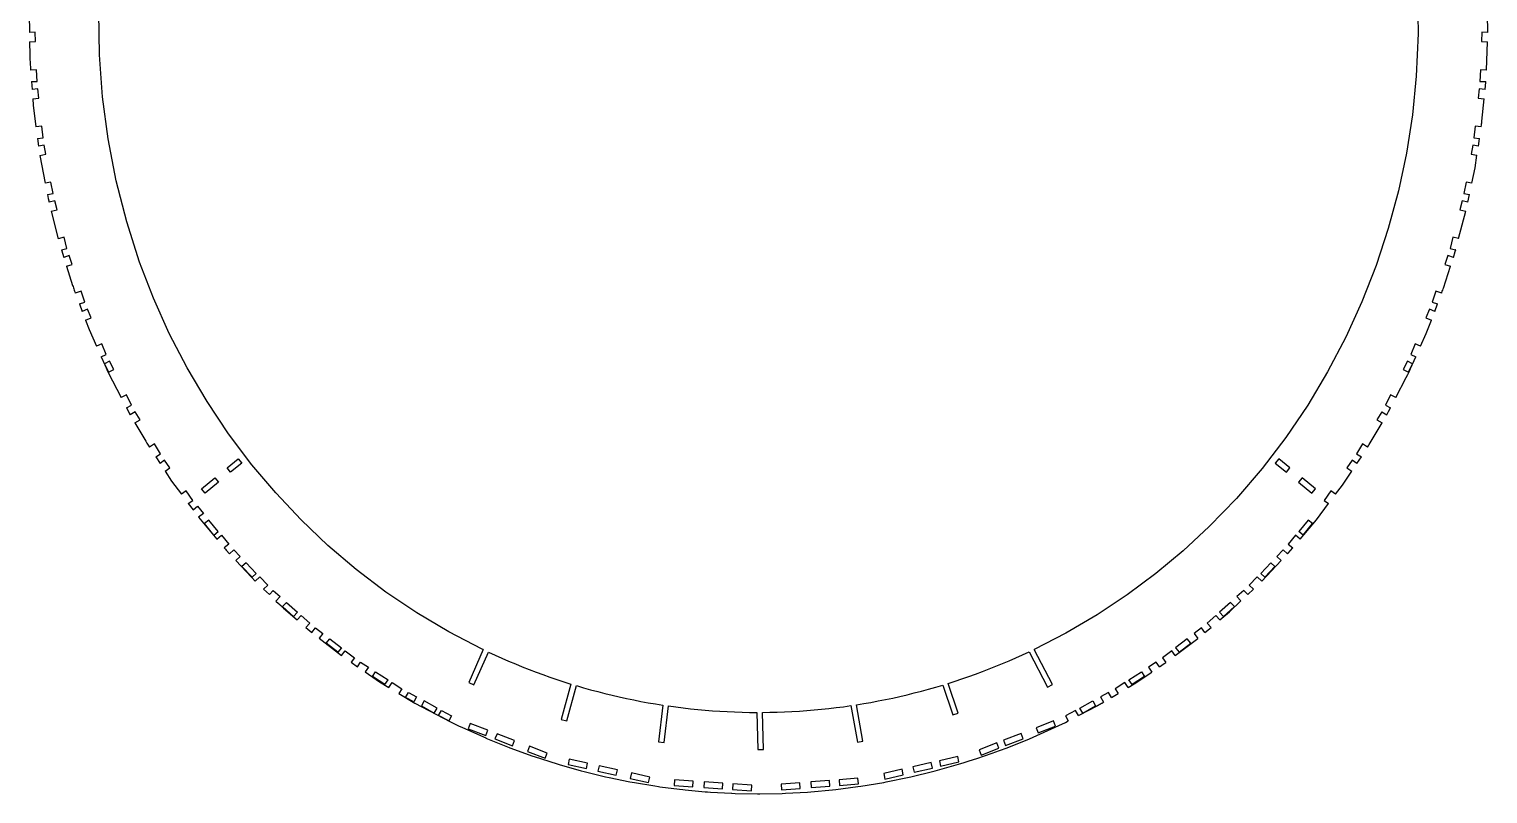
# Model space of a CAD drawing. Extents: x -27280 to 27280, y -16671 to 16671.
# Drawn here: x -26979 to -17684, y 2732 to 7604 of the extents above; entities that cross this region are included whole.
import ezdxf

# ---------------------------------------------------------------- set-up
doc = ezdxf.new("R2010")
doc.units = 0
doc.header["$MEASUREMENT"] = 0
doc.layers.get('0').update_dxf_attribs({"linetype": 'CONTINUOUS'})

msp = doc.modelspace()

# ---------------------------------------------------------------- linework, layer by layer
for p, q in [((-18132.5, 7846.1), (-18128.4, 7575.8)), ((-26979.3, 7700), (-26977.7, 7582.6)), ((-26531.1, 7441.3), (-26535, 7710)), ((-17684, 7582.5), (-17685.8, 7699.9)), ((-26941.8, 7584), (-26977.7, 7582.6)), ((-26939.5, 7525.1), (-26941.8, 7584)), ((-18128.4, 7575.8), (-18140.3, 7304.4)), ((-17721.7, 7584), (-17724, 7525.1)), ((-17684.2, 7582.6), (-17721.7, 7584)), ((-17684.2, 7582.6), (-17684, 7582.5)), ((-26976.8, 7523.7), (-26939.5, 7525.1)), ((-26976.8, 7523.7), (-26975.7, 7439.9)), ((-26975.7, 7439.9), (-26975.6, 7437.7)), ((-26975.6, 7437.7), (-26975.3, 7429.7)), ((-26511.6, 7173), (-26531.1, 7441.3)), ((-17724, 7525.1), (-17685.8, 7523.6)), ((-17693.5, 7343.4), (-17685.8, 7523.6)), ((-26975.3, 7429.7), (-26974.9, 7421.8)), ((-26974.9, 7421.8), (-26974.6, 7413.9)), ((-26974.6, 7413.9), (-26974.2, 7405.9)), ((-26974.2, 7405.9), (-26973.9, 7398)), ((-26973.9, 7398), (-26973.8, 7397.5)), ((-26973.8, 7397.5), (-26970, 7343.4)), ((-26932.3, 7344.9), (-26970, 7343.4)), ((-26929.4, 7271.3), (-26932.3, 7344.9)), ((-17731.1, 7344.9), (-17734.1, 7271.3)), ((-17693.5, 7343.4), (-17731.1, 7344.9)), ((-26964.7, 7269.9), (-26929.4, 7271.3)), ((-26964.7, 7269.9), (-26961.1, 7219.6)), ((-18140.3, 7304.4), (-18165.1, 7058)), ((-17734.1, 7271.3), (-17697.2, 7269.8)), ((-17701.5, 7219.5), (-17696.8, 7267.1)), ((-17696.7, 7269.7), (-17697.2, 7269.8)), ((-17696.8, 7267.1), (-17696.7, 7269.7)), ((-26925.1, 7223.5), (-26961.1, 7219.6)), ((-26956.8, 7160.7), (-26918.7, 7164.9)), ((-26956.8, 7160.7), (-26953.9, 7120.1)), ((-26918.7, 7164.9), (-26925.1, 7223.5)), ((-26476.1, 6905.2), (-26511.6, 7173)), ((-17738.3, 7223.5), (-17744.8, 7164.9)), ((-17744.8, 7164.9), (-17707.4, 7160.8)), ((-17701.5, 7219.5), (-17738.3, 7223.5)), ((-17721.5, 7018.2), (-17707.4, 7160.8)), ((-26953.9, 7120.1), (-26935.9, 6981.6)), ((-26898.9, 6985.7), (-26935.9, 6981.6)), ((-26890.9, 6912.4), (-26898.9, 6985.7)), ((-18165.1, 7058), (-18203, 6814.3)), ((-17764.5, 6985.7), (-17772.6, 6912.4)), ((-17726.1, 6981.4), (-17764.5, 6985.7)), ((-17726.1, 6981.4), (-17725.7, 6984.3)), ((-17725.7, 6984.3), (-17724.7, 6992.1)), ((-17724.7, 6992.1), (-17723.7, 7000)), ((-17723.7, 7000), (-17722.7, 7007.9)), ((-17722.7, 7007.9), (-17721.8, 7015.7)), ((-17721.8, 7015.7), (-17721.5, 7018.2)), ((-26926.3, 6908.5), (-26890.9, 6912.4)), ((-26926.3, 6908.5), (-26919.8, 6858.4)), ((-26424.5, 6638.4), (-26476.1, 6905.2)), ((-17772.6, 6912.4), (-17736.9, 6908.5)), ((-17744.5, 6858.6), (-17736.9, 6908.5)), ((-26883.2, 6865.1), (-26919.8, 6858.4)), ((-26910.9, 6800.1), (-26872.7, 6807.1)), ((-26910.9, 6800.1), (-26877.2, 6622.9)), ((-26872.7, 6807.1), (-26883.2, 6865.1)), ((-18203, 6814.3), (-18254, 6573.3)), ((-17780.2, 6865.1), (-17790.8, 6807.1)), ((-17790.8, 6807.1), (-17753.4, 6800.3)), ((-17744.5, 6858.6), (-17780.2, 6865.1)), ((-17765.6, 6720.8), (-17753.4, 6800.3)), ((-17786, 6622.9), (-17765.6, 6720.8)), ((-26840.4, 6629.6), (-26877.2, 6622.9)), ((-26827.2, 6557.1), (-26840.4, 6629.6)), ((-26357.5, 6376.6), (-26424.5, 6638.4)), ((-17823.1, 6629.6), (-17836.3, 6557.1)), ((-17786, 6622.9), (-17823.1, 6629.6)), ((-26863.4, 6550.5), (-26827.2, 6557.1)), ((-26863.4, 6550.5), (-26858.5, 6524.7)), ((-26858.5, 6524.7), (-26852.6, 6501.2)), ((-26816.2, 6510.5), (-26852.6, 6501.2)), ((-26801.6, 6453.4), (-26816.2, 6510.5)), ((-18254, 6573.3), (-18318.1, 6334.9)), ((-17847.2, 6510.5), (-17861.9, 6453.4)), ((-17811.3, 6501.3), (-17847.2, 6510.5)), ((-17836.3, 6557.1), (-17801, 6550.7)), ((-17811.3, 6501.3), (-17801, 6550.7)), ((-26838.2, 6444), (-26801.6, 6453.4)), ((-26838.2, 6444), (-26794.1, 6269.1)), ((-17869.9, 6269.3), (-17823.8, 6443.6)), ((-17861.9, 6453.4), (-17824.3, 6443.7)), ((-17824.3, 6443.7), (-17823.8, 6443.6)), ((-26275.4, 6120.5), (-26357.5, 6376.6)), ((-18318.1, 6334.9), (-18395.5, 6099.3)), ((-26756.8, 6278.7), (-26794.1, 6269.1)), ((-26738.5, 6207.3), (-26756.8, 6278.7)), ((-17906.6, 6278.7), (-17924.9, 6207.3)), ((-17869.9, 6269.3), (-17906.6, 6278.7)), ((-26774, 6198.2), (-26738.5, 6207.3)), ((-26774, 6198.2), (-26758.8, 6150)), ((-26724.3, 6161.5), (-26758.8, 6150)), ((-26705.7, 6105.6), (-26724.3, 6161.5)), ((-17939.1, 6161.5), (-17957.8, 6105.6)), ((-17903.7, 6149.7), (-17939.1, 6161.5)), ((-17924.9, 6207.3), (-17889.2, 6198.1)), ((-17903.7, 6149.7), (-17891.8, 6186.5)), ((-17891.8, 6186.5), (-17888.8, 6198)), ((-17888.8, 6198), (-17889.2, 6198.1)), ((-26741.1, 6093.8), (-26705.7, 6105.6)), ((-26741.1, 6093.8), (-26702.4, 5971.2)), ((-26187.1, 5890.8), (-26275.4, 6120.5)), ((-18395.5, 6099.3), (-18486.1, 5867.2)), ((-17967, 5953.9), (-17921.9, 6093.6)), ((-17957.8, 6105.6), (-17921.9, 6093.6)), ((-26702.4, 5971.2), (-26702.3, 5970.9)), ((-26702.3, 5970.9), (-26699.8, 5963.5)), ((-26699.8, 5963.5), (-26697.2, 5956.1)), ((-26697.2, 5956.1), (-26694.6, 5948.7)), ((-17968.8, 5948.7), (-17967, 5953.9)), ((-26694.6, 5948.7), (-26692.1, 5941.3)), ((-26692.1, 5941.3), (-26689.5, 5933.9)), ((-26689.5, 5933.9), (-26686.9, 5926.5)), ((-26686.9, 5926.5), (-26685.8, 5923.4)), ((-26685.8, 5923.4), (-26685.3, 5922.3)), ((-26648.6, 5934.5), (-26685.3, 5922.3)), ((-26659.2, 5853.3), (-26625.3, 5864.6)), ((-26625.3, 5864.6), (-26648.6, 5934.5)), ((-26086.2, 5665.9), (-26187.1, 5890.8)), ((-18486.1, 5867.2), (-18589.4, 5640.6)), ((-18014.8, 5934.5), (-18038.2, 5864.6)), ((-18038.2, 5864.6), (-18003.9, 5853.2)), ((-17978.1, 5922.2), (-18014.8, 5934.5)), ((-17978.1, 5922.2), (-17976.6, 5926.5)), ((-17976.6, 5926.5), (-17974, 5933.9)), ((-17974, 5933.9), (-17971.4, 5941.3)), ((-17971.4, 5941.3), (-17968.8, 5948.7)), ((-26659.2, 5853.3), (-26641.4, 5806.1)), ((-26607.9, 5820), (-26641.4, 5806.1)), ((-26620.5, 5750.9), (-26585.3, 5765.5)), ((-26585.3, 5765.5), (-26607.9, 5820)), ((-18055.6, 5820), (-18078.2, 5765.5)), ((-18078.2, 5765.5), (-18043.2, 5751)), ((-18022, 5806.1), (-18055.6, 5820)), ((-18022, 5806.1), (-18003.9, 5853.2)), ((-26620.5, 5750.9), (-26598, 5691.5)), ((-26598, 5691.5), (-26550.8, 5584.6)), ((-18076.2, 5665.1), (-18043.2, 5751)), ((-26516.1, 5599), (-26550.8, 5584.6)), ((-26487.9, 5530.9), (-26516.1, 5599)), ((-25972.5, 5445.9), (-26086.2, 5665.9)), ((-18589.4, 5640.6), (-18704.7, 5421)), ((-18147.3, 5599), (-18175.6, 5530.9)), ((-18112.4, 5584.5), (-18147.3, 5599)), ((-18112.4, 5584.5), (-18076.2, 5665.1)), ((-26521, 5517.1), (-26487.9, 5530.9)), ((-26521, 5517.1), (-26497.9, 5464.8)), ((-26467.3, 5487.7), (-26499.5, 5471.5)), ((-26440.8, 5435), (-26467.3, 5487.7)), ((-18196.2, 5487.7), (-18222.7, 5435)), ((-18164, 5471.5), (-18196.2, 5487.7)), ((-18176.5, 5441.6), (-18142.6, 5517.2)), ((-18175.6, 5530.9), (-18142.6, 5517.2)), ((-26499.5, 5471.5), (-26473, 5418.8)), ((-26497.9, 5464.8), (-26489.5, 5447)), ((-26489.5, 5447), (-26479.5, 5425.9)), ((-26479.5, 5425.9), (-26475.1, 5416.8)), ((-26475.1, 5416.8), (-26393.7, 5256.8)), ((-26473, 5418.8), (-26440.8, 5435)), ((-25845.9, 5231.3), (-25972.5, 5445.9)), ((-18704.7, 5421), (-18832, 5208.3)), ((-18222.7, 5435), (-18190.5, 5418.8)), ((-18204.2, 5384.2), (-18194.2, 5404.8)), ((-18194.2, 5404.8), (-18184, 5425.9)), ((-18190.5, 5418.8), (-18164, 5471.5)), ((-18184, 5425.9), (-18176.5, 5441.6)), ((-18270, 5256.9), (-18204.2, 5384.2)), ((-26359.8, 5273.9), (-26393.7, 5256.8)), ((-26360.1, 5191.2), (-26326.7, 5208)), ((-26326.7, 5208), (-26359.8, 5273.9)), ((-25708.1, 5025.2), (-25845.9, 5231.3)), ((-18832, 5208.3), (-18971.4, 5002.6)), ((-18303.6, 5273.9), (-18336.7, 5208)), ((-18336.7, 5208), (-18303.8, 5191.4)), ((-18270, 5256.9), (-18303.6, 5273.9)), ((-26360.1, 5191.2), (-26334.7, 5147.5)), ((-26303.1, 5166.4), (-26334.7, 5147.5)), ((-26305.1, 5096.5), (-26272.8, 5115.8)), ((-26272.8, 5115.8), (-26303.1, 5166.4)), ((-18360.4, 5166.4), (-18390.6, 5115.8)), ((-18390.6, 5115.8), (-18358.1, 5096.3)), ((-18360.4, 5166.4), (-18328.1, 5147.1)), ((-18328.1, 5147.1), (-18316.4, 5167.1)), ((-18316.4, 5167.1), (-18303.8, 5191.4)), ((-26305.1, 5096.5), (-26236.6, 4978.5)), ((-25559.7, 4828.2), (-25708.1, 5025.2)), ((-18439.8, 4957.6), (-18358.1, 5096.3)), ((-26236.6, 4978.5), (-26233.7, 4973.8)), ((-26233.7, 4973.8), (-26229.7, 4967.3)), ((-26229.7, 4967.3), (-26225.7, 4960.8)), ((-26225.7, 4960.8), (-26221.6, 4954.2)), ((-26221.6, 4954.2), (-26217.6, 4947.7)), ((-26217.6, 4947.7), (-26213.5, 4941.2)), ((-26180.3, 4961), (-26213.5, 4941.2)), ((-26213.5, 4941.2), (-26213.5, 4941.2)), ((-26142.5, 4897.7), (-26180.3, 4961)), ((-18971.4, 5002.6), (-19123, 4804.1)), ((-18483.2, 4961), (-18521, 4897.7)), ((-18450, 4941.2), (-18483.2, 4961)), ((-18450, 4941.2), (-18449.9, 4941.2)), ((-18449.9, 4941.2), (-18445.9, 4947.7)), ((-18445.9, 4947.7), (-18441.8, 4954.2)), ((-18441.8, 4954.2), (-18439.8, 4957.6)), ((-26173.2, 4879.4), (-26142.5, 4897.7)), ((-26173.2, 4879.4), (-26145.4, 4837.3)), ((-26115.9, 4858), (-26145.4, 4837.3)), ((-26082, 4809.8), (-26115.9, 4858)), ((-25718.6, 4808.6), (-25647.3, 4867.1)), ((-25624.5, 4839.2), (-25695.7, 4780.8)), ((-25647.3, 4867.1), (-25624.5, 4839.2)), ((-19016.2, 4867.1), (-19039, 4839.2)), ((-19039, 4839.2), (-18967.7, 4780.8)), ((-18944.9, 4808.6), (-19016.2, 4867.1)), ((-18547.6, 4858), (-18581.5, 4809.8)), ((-18517.9, 4837.2), (-18547.6, 4858)), ((-18521, 4897.7), (-18489.9, 4879.2)), ((-18517.9, 4837.2), (-18489.9, 4879.2)), ((-26113, 4788), (-26082, 4809.8)), ((-26113, 4788), (-26071.4, 4724.8)), ((-25881.1, 4675.2), (-25796, 4745.1)), ((-25796, 4745.1), (-25773.2, 4717.2)), ((-25695.7, 4780.8), (-25718.6, 4808.6)), ((-25408.2, 4648.8), (-25559.7, 4828.2)), ((-19123, 4804.1), (-19286.2, 4614.3)), ((-18967.7, 4780.8), (-18944.9, 4808.6)), ((-18867.5, 4745.1), (-18890.3, 4717.2)), ((-18782.3, 4675.2), (-18867.5, 4745.1)), ((-18609.7, 4699.5), (-18550.6, 4788.1)), ((-18581.5, 4809.8), (-18550.6, 4788.1)), ((-26071.4, 4724.8), (-26009, 4640.6)), ((-25978.3, 4662.2), (-26009, 4640.6)), ((-25935.9, 4601.9), (-25978.3, 4662.2)), ((-25858.3, 4647.4), (-25881.1, 4675.2)), ((-25773.2, 4717.2), (-25858.3, 4647.4)), ((-25247, 4477.6), (-25408.2, 4648.8)), ((-18890.3, 4717.2), (-18805.2, 4647.4)), ((-18805.2, 4647.4), (-18782.3, 4675.2)), ((-18685.2, 4662.2), (-18727.5, 4601.9)), ((-18654.1, 4640.4), (-18685.2, 4662.2)), ((-18654.1, 4640.4), (-18609.7, 4699.5)), ((-25965.1, 4581.4), (-25935.9, 4601.9)), ((-25965.1, 4581.4), (-25935, 4540.9)), ((-25935, 4540.9), (-25906.5, 4564.3)), ((-25906.5, 4564.3), (-25869.1, 4518.7)), ((-19286.2, 4614.3), (-19458.9, 4435.3)), ((-18776.7, 4477.4), (-18698.5, 4581.5)), ((-18727.5, 4601.9), (-18698.5, 4581.5)), ((-25869.1, 4518.7), (-25899.3, 4494)), ((-25899.3, 4494), (-25784, 4355.2)), ((-25834.3, 4476.3), (-25862.1, 4453.5)), ((-25774.6, 4403.6), (-25834.3, 4476.3)), ((-25076.1, 4315), (-25247, 4477.6)), ((-18829.2, 4476.3), (-18888.8, 4403.6)), ((-18879.8, 4355.5), (-18776.7, 4477.4)), ((-18801.4, 4453.5), (-18829.2, 4476.3)), ((-25802.5, 4380.8), (-25862.1, 4453.5)), ((-25802.5, 4380.8), (-25774.6, 4403.6)), ((-25784, 4355.2), (-25754.7, 4379.3)), ((-25754.7, 4379.3), (-25707.9, 4322.3)), ((-19458.9, 4435.3), (-19625.6, 4280.8)), ((-18908.8, 4379.3), (-18955.6, 4322.3)), ((-18879.8, 4355.5), (-18908.8, 4379.3)), ((-18861, 4380.8), (-18888.8, 4403.6)), ((-18861, 4380.8), (-18801.4, 4453.5)), ((-25707.9, 4322.3), (-25736.3, 4299.1)), ((-25736.3, 4299.1), (-25733.5, 4295.9)), ((-25736.3, 4299.1), (-25736.3, 4299.1)), ((-25733.5, 4295.9), (-25728.5, 4290.2)), ((-25728.5, 4290.2), (-25723.7, 4284.8)), ((-25723.7, 4284.8), (-25702.3, 4261.7)), ((-25702.3, 4261.7), (-25675.7, 4287.1)), ((-25675.7, 4287.1), (-25635, 4244.4)), ((-24895.1, 4161), (-25076.1, 4315)), ((-19625.6, 4280.8), (-19800.4, 4135.4)), ((-18987.8, 4287.1), (-19028.5, 4244.4)), ((-18960.3, 4260.9), (-18987.8, 4287.1)), ((-18956.5, 4264.9), (-18927.4, 4299.2)), ((-18955.6, 4322.3), (-18927.4, 4299.2)), ((-25635, 4244.4), (-25662.2, 4218.5)), ((-25662.2, 4218.5), (-25563.2, 4111.7)), ((-25597.1, 4204.8), (-25623.1, 4179.9)), ((-25532.2, 4136.8), (-25597.1, 4204.8)), ((-19131.3, 4136.8), (-19066.4, 4204.8)), ((-19125.2, 4087.4), (-19000.9, 4218.1)), ((-19066.4, 4204.8), (-19040.3, 4179.9)), ((-19028.5, 4244.4), (-19000.9, 4218.1)), ((-18960.3, 4260.9), (-18956.5, 4264.9)), ((-25623.1, 4179.9), (-25558.2, 4111.9)), ((-25563.2, 4111.7), (-25538.2, 4087.5)), ((-25558.2, 4111.9), (-25532.2, 4136.8)), ((-25538.2, 4087.5), (-25510.4, 4114)), ((-25510.4, 4114), (-25459.5, 4060.8)), ((-24705.6, 4017.4), (-24895.1, 4161)), ((-19800.4, 4135.4), (-19983.2, 3999.3)), ((-19153.1, 4114), (-19204, 4060.8)), ((-19125.2, 4087.4), (-19153.1, 4114)), ((-19131.3, 4136.8), (-19105.3, 4111.9)), ((-19040.3, 4179.9), (-19105.3, 4111.9)), ((-25459.5, 4060.8), (-25485.1, 4036.2)), ((-25485.1, 4036.2), (-25448.9, 4001.2)), ((-25448.9, 4001.2), (-25424.7, 4028.1)), ((-25424.7, 4028.1), (-25380.9, 3988.7)), ((-24508.8, 3885), (-24705.6, 4017.4)), ((-19983.2, 3999.3), (-20174.3, 3872.5)), ((-19238.7, 4028.1), (-19282.6, 3988.7)), ((-19214.4, 4001), (-19238.7, 4028.1)), ((-19214.4, 4001), (-19177.6, 4035.6)), ((-19204, 4060.8), (-19177.6, 4035.6)), ((-25380.9, 3988.7), (-25406.5, 3960.2)), ((-25406.5, 3960.2), (-25391, 3945.3)), ((-25391, 3945.3), (-25390.4, 3944.7)), ((-25390.4, 3944.7), (-25388.8, 3943.3)), ((-25388.8, 3943.3), (-25387.3, 3941.8)), ((-25387.3, 3941.8), (-25385.8, 3940.4)), ((-25385.8, 3940.4), (-25384.2, 3939)), ((-25384.2, 3939), (-25382.7, 3937.6)), ((-25382.7, 3937.6), (-25381.1, 3936.2)), ((-25381.1, 3936.2), (-25379.6, 3934.8)), ((-25379.6, 3934.8), (-25378.1, 3933.4)), ((-25378.1, 3933.4), (-25376.5, 3931.9)), ((-25376.5, 3931.9), (-25375, 3930.5)), ((-25375, 3930.5), (-25373.4, 3929.1)), ((-25373.4, 3929.1), (-25371.9, 3927.7)), ((-25371.9, 3927.7), (-25370.4, 3926.3)), ((-25370.4, 3926.3), (-25368.8, 3924.9)), ((-25368.8, 3924.9), (-25367.3, 3923.5)), ((-25367.3, 3923.5), (-25365.7, 3922.1)), ((-25365.7, 3922.1), (-25364.2, 3920.7)), ((-25364.2, 3920.7), (-25362.6, 3919.3)), ((-25364.1, 3925.3), (-25340, 3952)), ((-25294.2, 3862.4), (-25364.1, 3925.3)), ((-25362.6, 3919.3), (-25361.1, 3917.9)), ((-25361.1, 3917.9), (-25359.5, 3916.5)), ((-25359.5, 3916.5), (-25358, 3915.1)), ((-25358, 3915.1), (-25357.6, 3914.7)), ((-25357.6, 3914.7), (-25271.6, 3840.4)), ((-25340, 3952), (-25270.1, 3889.2)), ((-19323.4, 3952), (-19393.4, 3889.2)), ((-19369.3, 3862.4), (-19299.4, 3925.3)), ((-19331.2, 3891.1), (-19257.3, 3960.6)), ((-19299.4, 3925.3), (-19323.4, 3952)), ((-19282.6, 3988.7), (-19257.3, 3960.6)), ((-25270.1, 3889.2), (-25294.2, 3862.4)), ((-25271.6, 3840.4), (-25246.7, 3868.2)), ((-25246.7, 3868.2), (-25191.8, 3819)), ((-25191.8, 3819), (-25215.9, 3792.2)), ((-24304.9, 3764.1), (-24508.8, 3885)), ((-20174.3, 3872.5), (-20372.2, 3756.5)), ((-19416.8, 3868.2), (-19471.6, 3819)), ((-19471.6, 3819), (-19447.8, 3792.4)), ((-19391.5, 3840), (-19416.8, 3868.2)), ((-19393.4, 3889.2), (-19369.3, 3862.4)), ((-19391.5, 3840), (-19331.2, 3891.1)), ((-25215.9, 3792.2), (-25177.6, 3759.2)), ((-25177.6, 3759.2), (-25154.7, 3789.1)), ((-25154.7, 3789.1), (-25107.9, 3753.2)), ((-25107.9, 3753.2), (-25131, 3723)), ((-25131, 3723), (-24988.2, 3613)), ((-25086.3, 3691.2), (-25064.4, 3719.8)), ((-25064.4, 3719.8), (-24989.8, 3662.6)), ((-24093.6, 3654.7), (-24304.9, 3764.1)), ((-20372.2, 3756.5), (-20574.9, 3652.2)), ((-19675.6, 3613.3), (-19531.8, 3722.1)), ((-19599.1, 3719.8), (-19671.8, 3664.1)), ((-19577.2, 3691.2), (-19599.1, 3719.8)), ((-19508.8, 3789.1), (-19555.6, 3753.2)), ((-19555.6, 3753.2), (-19531.8, 3722.1)), ((-19486.4, 3759.8), (-19508.8, 3789.1)), ((-19486.4, 3759.8), (-19447.8, 3792.4)), ((-25011.7, 3634), (-25086.3, 3691.2)), ((-24989.8, 3662.6), (-25011.7, 3634)), ((-24988.2, 3613), (-24964.8, 3643.4)), ((-24964.8, 3643.4), (-24906.3, 3598.6)), ((-24085.7, 3650.9), (-24178.2, 3440.4)), ((-24145.2, 3426), (-24053.1, 3635.5)), ((-24085.7, 3650.9), (-24093.6, 3654.7)), ((-24053.1, 3635.5), (-24010.4, 3615.7)), ((-20649.3, 3617.3), (-20607.4, 3636.7)), ((-20607.4, 3636.7), (-20490.2, 3411.8)), ((-20458.3, 3428.4), (-20574.9, 3652.2)), ((-19698.7, 3643.4), (-19757.2, 3598.6)), ((-19675.6, 3613.3), (-19698.7, 3643.4)), ((-19671.8, 3664.1), (-19673.7, 3662.6)), ((-19673.7, 3662.6), (-19672.1, 3660.5)), ((-19672.1, 3660.5), (-19651.8, 3634)), ((-19651.8, 3634), (-19577.2, 3691.2)), ((-24906.3, 3598.6), (-24928.2, 3570)), ((-24928.2, 3570), (-24886.6, 3541.5)), ((-24886.6, 3541.5), (-24867, 3571.7)), ((-24867, 3571.7), (-24817.5, 3539.6)), ((-24817.5, 3539.6), (-24837.9, 3508.3)), ((-24010.4, 3615.7), (-23967.4, 3596.5)), ((-23967.4, 3596.5), (-23924.2, 3577.7)), ((-23924.2, 3577.7), (-23880.8, 3559.5)), ((-23880.8, 3559.5), (-23837.2, 3541.7)), ((-23837.2, 3541.7), (-23793.4, 3524.4)), ((-20861.9, 3527.6), (-20818.9, 3544.5)), ((-20818.9, 3544.5), (-20776.2, 3562)), ((-20776.2, 3562), (-20733.7, 3580)), ((-20733.7, 3580), (-20691.4, 3598.4)), ((-20691.4, 3598.4), (-20649.3, 3617.3)), ((-19796.5, 3571.7), (-19846, 3539.6)), ((-19846, 3539.6), (-19825.5, 3508.1)), ((-19776.6, 3541.1), (-19796.5, 3571.7)), ((-19776.6, 3541.1), (-19746.5, 3561.4)), ((-19757.2, 3598.6), (-19734.9, 3569.6)), ((-19746.5, 3561.4), (-19742.9, 3563.9)), ((-19742.9, 3563.9), (-19736.9, 3568.2)), ((-19736.9, 3568.2), (-19734.9, 3569.6)), ((-24837.9, 3508.3), (-24747.5, 3446.5)), ((-24791.1, 3479.5), (-24771.5, 3509.7)), ((-24712.3, 3428.3), (-24791.1, 3479.5)), ((-24771.5, 3509.7), (-24692.7, 3458.5)), ((-24747.5, 3446.5), (-24686.7, 3409.9)), ((-24712.3, 3428.3), (-24692.7, 3458.5)), ((-24686.7, 3409.9), (-24666.2, 3441.4)), ((-24666.2, 3441.4), (-24604.4, 3401.3)), ((-24178.2, 3440.4), (-24145.2, 3426)), ((-23793.4, 3524.4), (-23749.4, 3507.7)), ((-23749.4, 3507.7), (-23705.2, 3491.5)), ((-23705.2, 3491.5), (-23660.8, 3475.7)), ((-23660.8, 3475.7), (-23616.3, 3460.5)), ((-23616.3, 3460.5), (-23571.5, 3445.8)), ((-23571.5, 3445.8), (-23526.6, 3431.7)), ((-21123.1, 3435.8), (-21079.1, 3449.9)), ((-21079.1, 3449.9), (-21035.3, 3464.4)), ((-21035.3, 3464.4), (-20991.7, 3479.5)), ((-20991.7, 3479.5), (-20948.2, 3495)), ((-20948.2, 3495), (-20905, 3511)), ((-20905, 3511), (-20861.9, 3527.6)), ((-19997.2, 3441.4), (-20059, 3401.3)), ((-19976.5, 3409.4), (-19997.2, 3441.4)), ((-19970.8, 3458.5), (-19892, 3509.7)), ((-19951.2, 3428.3), (-19970.8, 3458.5)), ((-19872.4, 3479.5), (-19951.2, 3428.3)), ((-19937.8, 3432.5), (-19825.5, 3508.1)), ((-19892, 3509.7), (-19872.4, 3479.5)), ((-24604.4, 3401.3), (-24623.5, 3371.8)), ((-24623.5, 3371.8), (-24521.6, 3310.4)), ((-24580.3, 3345.9), (-24563.1, 3377.6)), ((-24563.1, 3377.6), (-24511.3, 3349.5)), ((-24511.3, 3349.5), (-24528.4, 3317.9)), ((-23526.6, 3431.7), (-23588.3, 3206.5)), ((-23553.6, 3196.9), (-23492.2, 3421.2)), ((-23492.2, 3421.2), (-23447, 3407.9)), ((-23447, 3407.9), (-23401.7, 3395.2)), ((-23401.7, 3395.2), (-23356.2, 3382.9)), ((-23356.2, 3382.9), (-23310.6, 3371.3)), ((-23310.6, 3371.3), (-23264.8, 3360.1)), ((-23264.8, 3360.1), (-23218.9, 3349.5)), ((-23218.9, 3349.5), (-23172.9, 3339.4)), ((-21476.5, 3342.3), (-21430.5, 3352.6)), ((-21430.5, 3352.6), (-21384.7, 3363.4)), ((-21384.7, 3363.4), (-21338.9, 3374.7)), ((-21338.9, 3374.7), (-21293.4, 3386.5)), ((-21293.4, 3386.5), (-21247.9, 3398.9)), ((-21247.9, 3398.9), (-21202.6, 3411.8)), ((-21202.6, 3411.8), (-21157.5, 3425.2)), ((-21157.5, 3425.2), (-21092.6, 3234.3)), ((-21058.6, 3245.9), (-21123.1, 3435.8)), ((-20490.2, 3411.8), (-20458.3, 3428.4)), ((-20100.4, 3377.6), (-20152.2, 3349.5)), ((-20152.2, 3349.5), (-20133.8, 3315.6)), ((-20083.1, 3345.8), (-20100.4, 3377.6)), ((-20083.1, 3345.8), (-20039.8, 3371.7)), ((-20059, 3401.3), (-20039.8, 3371.7)), ((-19976.5, 3409.4), (-19937.8, 3432.5)), ((-24528.4, 3317.9), (-24580.3, 3345.9)), ((-24521.6, 3310.4), (-24293.9, 3190.7)), ((-24463.1, 3323.4), (-24480.2, 3291.7)), ((-24480.2, 3291.7), (-24397.5, 3246.9)), ((-24380.4, 3278.6), (-24463.1, 3323.4)), ((-24397.5, 3246.9), (-24380.4, 3278.6)), ((-24369.9, 3231.9), (-24352.7, 3263.6)), ((-24352.7, 3263.6), (-24287.9, 3228.5)), ((-23172.9, 3339.4), (-23126.8, 3329.9)), ((-23126.8, 3329.9), (-23080.6, 3320.9)), ((-23080.6, 3320.9), (-23034.3, 3312.4)), ((-23034.3, 3312.4), (-22987.9, 3304.5)), ((-22987.9, 3304.5), (-22941.4, 3297.1)), ((-22941.4, 3297.1), (-22969.4, 3062.9)), ((-22933.6, 3058.6), (-22905.7, 3291.8)), ((-22905.7, 3291.8), (-22859.1, 3285.3)), ((-22859.1, 3285.3), (-22812.4, 3279.4)), ((-22812.4, 3279.4), (-22765.6, 3274.1)), ((-22765.6, 3274.1), (-22718.7, 3269.3)), ((-22718.7, 3269.3), (-22671.8, 3265)), ((-22671.8, 3265), (-22624.9, 3261.3)), ((-22624.9, 3261.3), (-22577.9, 3258.1)), ((-22577.9, 3258.1), (-22530.9, 3255.5)), ((-22530.9, 3255.5), (-22483.8, 3253.5)), ((-22483.8, 3253.5), (-22436.7, 3251.9)), ((-22212.4, 3252.3), (-22165.3, 3254)), ((-22165.3, 3254), (-22118.3, 3256.2)), ((-22118.3, 3256.2), (-22071.2, 3259)), ((-22071.2, 3259), (-22024.3, 3262.3)), ((-22024.3, 3262.3), (-21977.3, 3266.2)), ((-21977.3, 3266.2), (-21930.5, 3270.6)), ((-21930.5, 3270.6), (-21883.6, 3275.6)), ((-21883.6, 3275.6), (-21836.8, 3281.1)), ((-21836.8, 3281.1), (-21790.1, 3287.2)), ((-21790.1, 3287.2), (-21743.5, 3293.8)), ((-21743.5, 3293.8), (-21701.6, 3062)), ((-21707.9, 3299.2), (-21661.4, 3306.7)), ((-21666.1, 3068.5), (-21707.9, 3299.2)), ((-21661.4, 3306.7), (-21615, 3314.8)), ((-21615, 3314.8), (-21568.7, 3323.4)), ((-21568.7, 3323.4), (-21522.6, 3332.6)), ((-21522.6, 3332.6), (-21476.5, 3342.3)), ((-20310.8, 3263.6), (-20375.6, 3228.5)), ((-20293, 3230.7), (-20310.8, 3263.6)), ((-20293, 3230.7), (-20173.2, 3293.3)), ((-20283.1, 3278.6), (-20200.4, 3323.4)), ((-20265.9, 3246.9), (-20283.1, 3278.6)), ((-20265.9, 3246.9), (-20183.3, 3291.7)), ((-20200.4, 3323.4), (-20183.3, 3291.7)), ((-20173.2, 3293.3), (-20172.6, 3293.7)), ((-20172.6, 3293.7), (-20170.8, 3294.7)), ((-20170.8, 3294.7), (-20169, 3295.7)), ((-20169, 3295.7), (-20167.2, 3296.7)), ((-20167.2, 3296.7), (-20165.4, 3297.7)), ((-20165.4, 3297.7), (-20163.6, 3298.7)), ((-20163.6, 3298.7), (-20161.9, 3299.7)), ((-20161.9, 3299.7), (-20160.1, 3300.7)), ((-20160.1, 3300.7), (-20158.3, 3301.7)), ((-20158.3, 3301.7), (-20156.5, 3302.6)), ((-20156.5, 3302.6), (-20154.7, 3303.6)), ((-20154.7, 3303.6), (-20153, 3304.6)), ((-20153, 3304.6), (-20151.2, 3305.6)), ((-20151.2, 3305.6), (-20149.4, 3306.6)), ((-20149.4, 3306.6), (-20147.6, 3307.6)), ((-20147.6, 3307.6), (-20145.8, 3308.6)), ((-20145.8, 3308.6), (-20144.1, 3309.6)), ((-20144.1, 3309.6), (-20142.3, 3310.6)), ((-20142.3, 3310.6), (-20140.6, 3311.6)), ((-20140.6, 3311.6), (-20133.8, 3315.6)), ((-24305.1, 3196.8), (-24369.9, 3231.9)), ((-24287.9, 3228.5), (-24305.1, 3196.8)), ((-24293.9, 3190.7), (-24278, 3182.9)), ((-24278, 3182.9), (-24242.5, 3165.8)), ((-24242.5, 3165.8), (-24217.8, 3154.2)), ((-24168.5, 3180.5), (-24181.5, 3146.9)), ((-24056.5, 3137.4), (-24168.5, 3180.5)), ((-23588.3, 3206.5), (-23553.6, 3196.9)), ((-22436.7, 3251.9), (-22389.6, 3251)), ((-22389.6, 3251), (-22342.6, 3250.5)), ((-22342.6, 3250.5), (-22335.3, 3014.2)), ((-22306.5, 3250.6), (-22259.4, 3251.2)), ((-22299.4, 3015.3), (-22306.5, 3250.6)), ((-22259.4, 3251.2), (-22212.4, 3252.3)), ((-21092.6, 3234.3), (-21058.6, 3245.9)), ((-20451.3, 3196.5), (-20563.2, 3153.1)), ((-20550.2, 3119.5), (-20438.3, 3162.9)), ((-20463.9, 3145.5), (-20417.8, 3167.1)), ((-20438.3, 3162.9), (-20451.3, 3196.5)), ((-20417.8, 3167.1), (-20376.1, 3187.2)), ((-20376.1, 3187.2), (-20358.3, 3196.6)), ((-20375.6, 3228.5), (-20358.3, 3196.6)), ((-24217.8, 3154.2), (-24069.2, 3087.7)), ((-24181.5, 3146.9), (-24069.5, 3103.8)), ((-24069.5, 3103.8), (-24056.5, 3137.4)), ((-24069.2, 3087.7), (-24068.5, 3087.5)), ((-24068.5, 3087.5), (-23919.6, 3027.2)), ((-23998, 3114.9), (-24011, 3081.3)), ((-24011, 3081.3), (-23899, 3038.1)), ((-23886, 3071.7), (-23998, 3114.9)), ((-23899, 3038.1), (-23886, 3071.7)), ((-21701.6, 3062), (-21666.1, 3068.5)), ((-20658.1, 3116.3), (-20770, 3073)), ((-20770, 3073), (-20757, 3039.4)), ((-20757, 3039.4), (-20645.1, 3082.8)), ((-20645.1, 3082.8), (-20658.1, 3116.3)), ((-20652.1, 3063.5), (-20604.7, 3083.1)), ((-20604.7, 3083.1), (-20557.5, 3103.4)), ((-20563.2, 3153.1), (-20550.2, 3119.5)), ((-20557.5, 3103.4), (-20510.6, 3124.2)), ((-20510.6, 3124.2), (-20463.9, 3145.5)), ((-23919.6, 3027.2), (-23916.3, 3025.9)), ((-23916.3, 3025.9), (-23768.7, 2972.4)), ((-23791, 3035.1), (-23803.9, 3001.5)), ((-23803.9, 3001.5), (-23691.9, 2958.4)), ((-23679, 2992), (-23791, 3035.1)), ((-23691.9, 2958.4), (-23679, 2992)), ((-22969.4, 3062.9), (-22933.6, 3058.6)), ((-22335.3, 3014.2), (-22299.4, 3015.3)), ((-20813.6, 3056.1), (-20925.5, 3012.7)), ((-20925.5, 3012.7), (-20912.5, 2979.2)), ((-20912.5, 2979.2), (-20800.6, 3022.5)), ((-20892.1, 2973.2), (-20843.7, 2990.2)), ((-20843.7, 2990.2), (-20795.5, 3007.7)), ((-20800.6, 3022.5), (-20813.6, 3056.1)), ((-20795.5, 3007.7), (-20747.5, 3025.7)), ((-20747.5, 3025.7), (-20699.7, 3044.3)), ((-20699.7, 3044.3), (-20652.1, 3063.5)), ((-23768.7, 2972.4), (-23762, 2970.1)), ((-23762, 2970.1), (-23615.4, 2922.9)), ((-23615.4, 2922.9), (-23601.6, 2918.7)), ((-23601.6, 2918.7), (-23461.1, 2879.1)), ((-23537.5, 2953.8), (-23545.4, 2918.7)), ((-23545.4, 2918.7), (-23428.2, 2892.5)), ((-23420.4, 2927.6), (-23537.5, 2953.8)), ((-23428.2, 2892.5), (-23420.4, 2927.6)), ((-23347.2, 2911.3), (-23355.1, 2876.2)), ((-23230.1, 2885.1), (-23347.2, 2911.3)), ((-23238, 2850), (-23230.1, 2885.1)), ((-21417, 2888.3), (-21533.9, 2861.3)), ((-21408.9, 2853.2), (-21417, 2888.3)), ((-21230.7, 2931.3), (-21347.7, 2904.3)), ((-21347.7, 2904.3), (-21339.6, 2869.2)), ((-21339.6, 2869.2), (-21222.6, 2896.2)), ((-21222.6, 2896.2), (-21230.7, 2931.3)), ((-21206, 2878.1), (-21056.6, 2920.2)), ((-21062.3, 2970.1), (-21179.2, 2943.2)), ((-21179.2, 2943.2), (-21171.1, 2908.1)), ((-21171.1, 2908.1), (-21054.2, 2935.1)), ((-21054.2, 2935.1), (-21062.3, 2970.1)), ((-21056.6, 2920.2), (-21050.6, 2922)), ((-21050.6, 2922), (-21027.9, 2928.9)), ((-21027.9, 2928.9), (-20989.1, 2941.1)), ((-20989.1, 2941.1), (-20940.6, 2956.8)), ((-20940.6, 2956.8), (-20892.1, 2973.2)), ((-23461.1, 2879.1), (-23443.5, 2874.5)), ((-23443.5, 2874.5), (-23306.3, 2841.1)), ((-23355.1, 2876.2), (-23238, 2850)), ((-23306.3, 2841.1), (-23283.7, 2836.1)), ((-23283.7, 2836.1), (-23150.8, 2808.9)), ((-23150.8, 2808.9), (-23122.8, 2803.7)), ((-23141.5, 2865.3), (-23149.4, 2830.2)), ((-23149.4, 2830.2), (-23032.2, 2804)), ((-23024.4, 2839.1), (-23141.5, 2865.3)), ((-23122.8, 2803.7), (-22993.3, 2782.1)), ((-23032.2, 2804), (-23024.4, 2839.1)), ((-22866.8, 2821.8), (-22869.3, 2785.9)), ((-22747.1, 2813.3), (-22866.8, 2821.8)), ((-22749.6, 2777.4), (-22747.1, 2813.3)), ((-22677.7, 2808.4), (-22680.3, 2772.5)), ((-22558, 2799.8), (-22677.7, 2808.4)), ((-22560.6, 2763.9), (-22558, 2799.8)), ((-22494.2, 2795.3), (-22496.8, 2759.4)), ((-22374.5, 2786.7), (-22494.2, 2795.3)), ((-22068.3, 2802), (-22187.9, 2792.6)), ((-22187.9, 2792.6), (-22185.1, 2756.7)), ((-22065.5, 2766.1), (-22068.3, 2802)), ((-21879.4, 2816.8), (-21999, 2807.4)), ((-21999, 2807.4), (-21996.2, 2771.5)), ((-21876.5, 2780.9), (-21879.4, 2816.8)), ((-21697.8, 2831.1), (-21817.4, 2821.7)), ((-21817.4, 2821.7), (-21814.6, 2785.8)), ((-21814.6, 2785.8), (-21695, 2795.2)), ((-21695, 2795.2), (-21697.8, 2831.1)), ((-21679, 2780.6), (-21532.4, 2805.1)), ((-21533.9, 2861.3), (-21525.8, 2826.2)), ((-21532.4, 2805.1), (-21518, 2807.8)), ((-21525.8, 2826.2), (-21408.9, 2853.2)), ((-21518, 2807.8), (-21372.4, 2837.6)), ((-21372.4, 2837.6), (-21361.7, 2840)), ((-21361.7, 2840), (-21213.5, 2876.1)), ((-21213.5, 2876.1), (-21206, 2878.1)), ((-22993.3, 2782.1), (-22969.1, 2778.4)), ((-22969.1, 2778.4), (-22960.6, 2777.2)), ((-22960.6, 2777.2), (-22834.8, 2760.9)), ((-22869.3, 2785.9), (-22749.6, 2777.4)), ((-22834.8, 2760.9), (-22813.8, 2758.5)), ((-22813.8, 2758.5), (-22798.9, 2757)), ((-22798.9, 2757), (-22671.3, 2745.2)), ((-22680.3, 2772.5), (-22560.6, 2763.9)), ((-22671.3, 2745.2), (-22657.6, 2744.1)), ((-22657.6, 2744.1), (-22638.6, 2742.8)), ((-22638.6, 2742.8), (-22504.3, 2735.4)), ((-22504.3, 2735.4), (-22500.9, 2735.2)), ((-22500.9, 2735.2), (-22479.8, 2734.5)), ((-22496.8, 2759.4), (-22377.1, 2750.8)), ((-22479.8, 2734.5), (-22338.7, 2731.9)), ((-22377.1, 2750.8), (-22374.5, 2786.7)), ((-22338.7, 2731.9), (-22323.6, 2732)), ((-22323.6, 2732), (-22180.6, 2734.6)), ((-22185.1, 2756.7), (-22065.5, 2766.1)), ((-22180.6, 2734.6), (-22159.8, 2735.3)), ((-22159.8, 2735.3), (-22020.4, 2743)), ((-22020.4, 2743), (-21998.3, 2744.6)), ((-21998.3, 2744.6), (-21859.6, 2757.4)), ((-21996.2, 2771.5), (-21876.5, 2780.9)), ((-21859.6, 2757.4), (-21838, 2759.7)), ((-21838, 2759.7), (-21698.2, 2777.8)), ((-21698.2, 2777.8), (-21679, 2780.6))]:
    msp.add_line(p, q)

doc.saveas('drawing.dxf')
